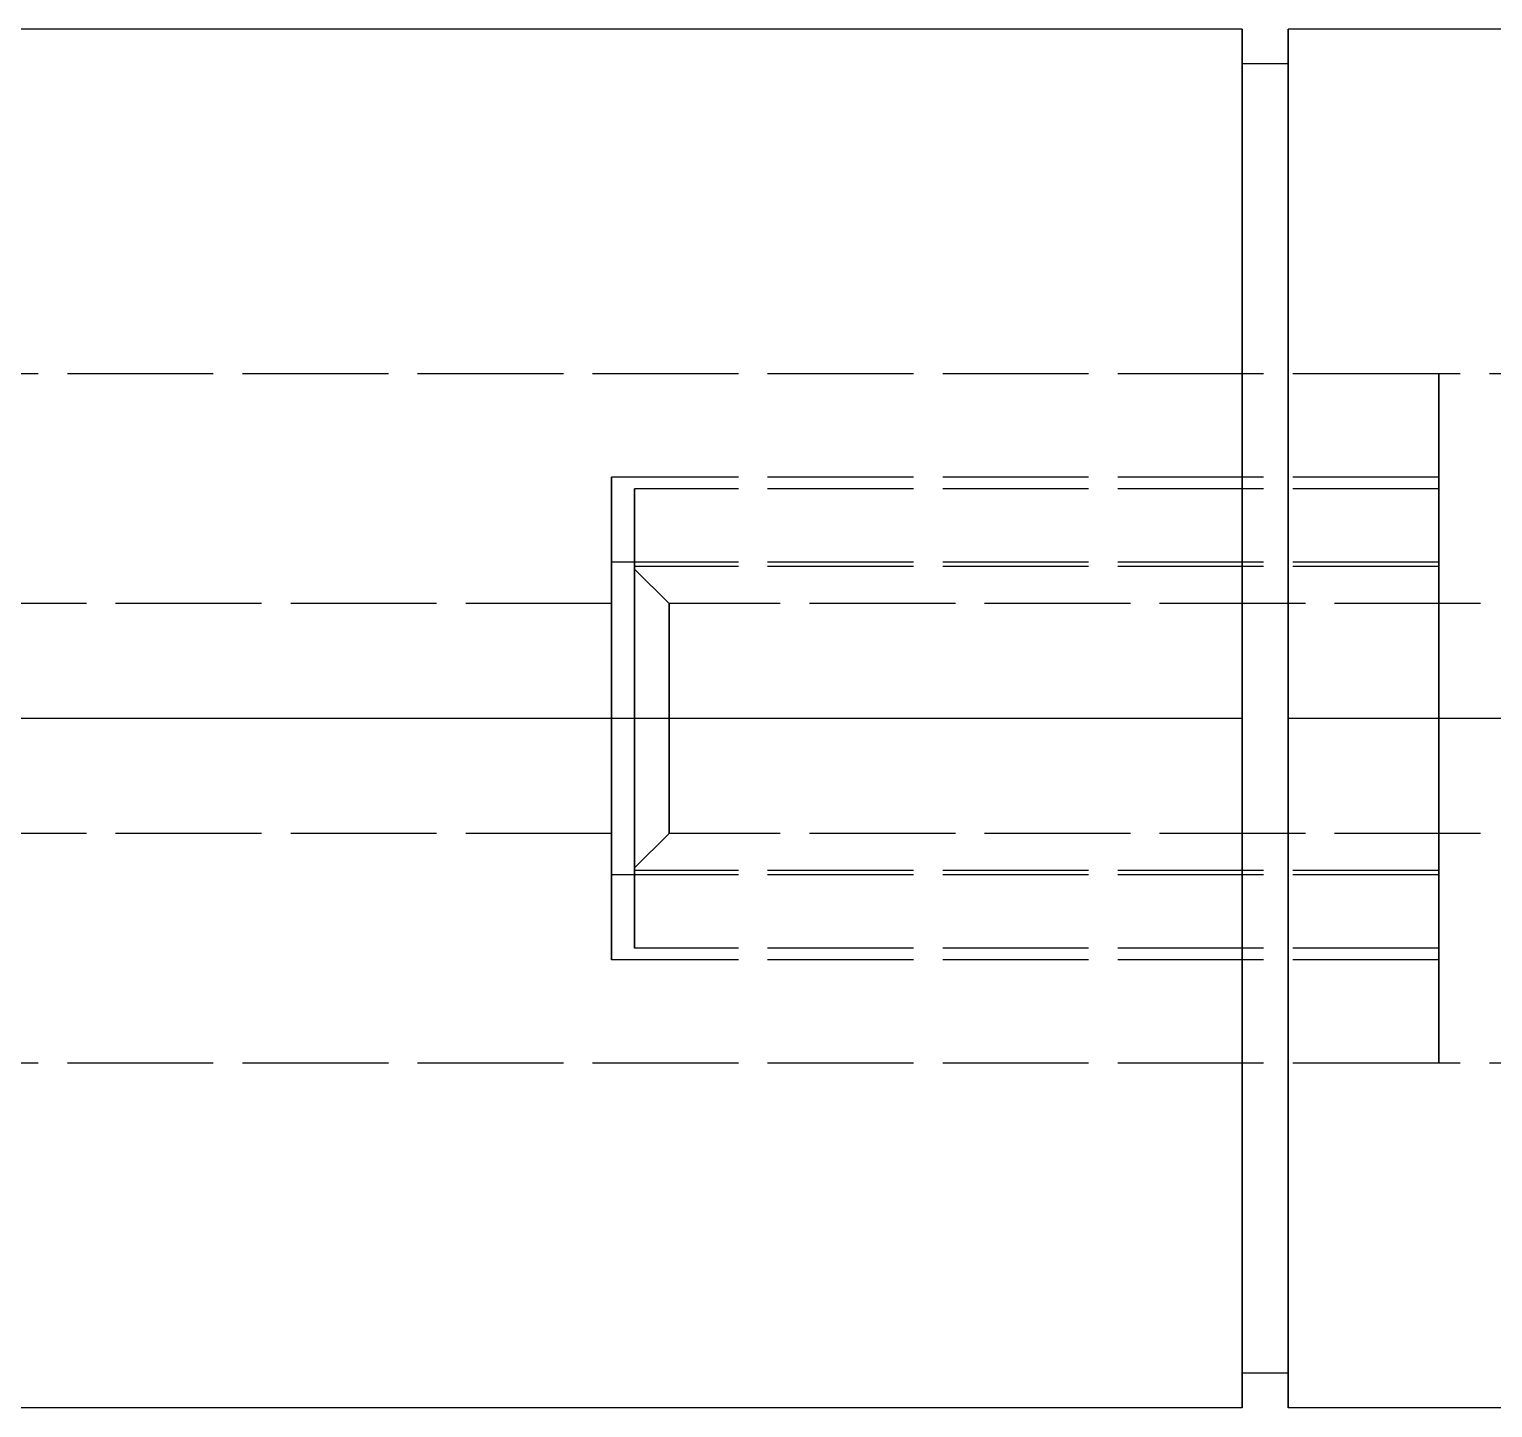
# Model space of a CAD drawing. Header units: millimetres. Extents: x -13 to 161, y -140 to 67.
# Drawn here: x 92.49 to 105.23, y -58.9 to -46.9 of the extents above; entities that cross this region are included whole.
import ezdxf

# ---------------------------------------------------------------- set-up
doc = ezdxf.new("R2010")
doc.units = ezdxf.units.MM
doc.linetypes.add('DASHED', pattern=[1.524, 1.27, -0.254])
doc.layers.add('HIDDEN', color=8, linetype='DASHED')
doc.layers.add('VISIBLE', color=7, linetype='CONTINUOUS')

msp = doc.modelspace()

# ---------------------------------------------------------------- linework, layer by layer
at = {"layer": 'HIDDEN'}
for points in [[(103.05, -46.9), (103.05, -47.09048), (103.05, -47.28095), (103.05, -47.47143), (103.05, -47.6619), (103.05, -47.85238), (103.05, -48.04286), (103.05, -48.23333), (103.05, -48.42381), (103.05, -48.61429), (103.05, -48.80476), (103.05, -48.99524), (103.05, -49.18571), (103.05, -49.37619), (103.05, -49.56667), (103.05, -49.75714), (103.05, -49.94762), (103.05, -50.1381), (103.05, -50.32857), (103.05, -50.51905), (103.05, -50.70952), (103.05, -50.9), (103.05, -51.09048), (103.05, -51.28095), (103.05, -51.47143), (103.05, -51.6619), (103.05, -51.85238), (103.05, -52.04286), (103.05, -52.23333), (103.05, -52.42381), (103.05, -52.61429), (103.05, -52.80476), (103.05, -52.99524), (103.05, -53.18571), (103.05, -53.37619), (103.05, -53.56667), (103.05, -53.75714), (103.05, -53.94762), (103.05, -54.1381), (103.05, -54.32857), (103.05, -54.51905), (103.05, -54.70952), (103.05, -54.9), (103.05, -55.09048), (103.05, -55.28095), (103.05, -55.47143), (103.05, -55.6619), (103.05, -55.85238), (103.05, -56.04286), (103.05, -56.23333), (103.05, -56.42381), (103.05, -56.61429), (103.05, -56.80476), (103.05, -56.99524), (103.05, -57.18571), (103.05, -57.37619), (103.05, -57.56667), (103.05, -57.75714), (103.05, -57.94762), (103.05, -58.1381), (103.05, -58.32857), (103.05, -58.51905), (103.05, -58.70952), (103.05, -58.9)], [(103.45, -46.9), (103.45, -47.09048), (103.45, -47.28095), (103.45, -47.47143), (103.45, -47.6619), (103.45, -47.85238), (103.45, -48.04286), (103.45, -48.23333), (103.45, -48.42381), (103.45, -48.61429), (103.45, -48.80476), (103.45, -48.99524), (103.45, -49.18571), (103.45, -49.37619), (103.45, -49.56667), (103.45, -49.75714), (103.45, -49.94762), (103.45, -50.1381), (103.45, -50.32857), (103.45, -50.51905), (103.45, -50.70952), (103.45, -50.9), (103.45, -51.09048), (103.45, -51.28095), (103.45, -51.47143), (103.45, -51.6619), (103.45, -51.85238), (103.45, -52.04286), (103.45, -52.23333), (103.45, -52.42381), (103.45, -52.61429), (103.45, -52.80476), (103.45, -52.99524), (103.45, -53.18571), (103.45, -53.37619), (103.45, -53.56667), (103.45, -53.75714), (103.45, -53.94762), (103.45, -54.1381), (103.45, -54.32857), (103.45, -54.51905), (103.45, -54.70952), (103.45, -54.9), (103.45, -55.09048), (103.45, -55.28095), (103.45, -55.47143), (103.45, -55.6619), (103.45, -55.85238), (103.45, -56.04286), (103.45, -56.23333), (103.45, -56.42381), (103.45, -56.61429), (103.45, -56.80476), (103.45, -56.99524), (103.45, -57.18571), (103.45, -57.37619), (103.45, -57.56667), (103.45, -57.75714), (103.45, -57.94762), (103.45, -58.1381), (103.45, -58.32857), (103.45, -58.51905), (103.45, -58.70952), (103.45, -58.9)], [(103.05, -52.9), (103.05, -52.80952), (103.05, -52.71905), (103.05, -52.62857), (103.05, -52.5381), (103.05, -52.44762), (103.05, -52.35714), (103.05, -52.26667), (103.05, -52.17619), (103.05, -52.08571), (103.05, -51.99524), (103.05, -51.90476), (103.05, -51.81429), (103.05, -51.72381), (103.05, -51.63333), (103.05, -51.54286), (103.05, -51.45238), (103.05, -51.3619), (103.05, -51.27143), (103.05, -51.18095), (103.05, -51.09048), (103.05, -51), (103.05, -50.90952), (103.05, -50.81905), (103.05, -50.72857), (103.05, -50.6381), (103.05, -50.54762), (103.05, -50.45714), (103.05, -50.36667), (103.05, -50.27619), (103.05, -50.18571), (103.05, -50.09524), (103.05, -50.00476), (103.05, -49.91429), (103.05, -49.82381), (103.05, -49.73333), (103.05, -49.64286), (103.05, -49.55238), (103.05, -49.4619), (103.05, -49.37143), (103.05, -49.28095), (103.05, -49.19048), (103.05, -49.1), (103.05, -49.00952), (103.05, -48.91905), (103.05, -48.82857), (103.05, -48.7381), (103.05, -48.64762), (103.05, -48.55714), (103.05, -48.46667), (103.05, -48.37619), (103.05, -48.28571), (103.05, -48.19524), (103.05, -48.10476), (103.05, -48.01429), (103.05, -47.92381), (103.05, -47.83333), (103.05, -47.74286), (103.05, -47.65238), (103.05, -47.5619), (103.05, -47.47143), (103.05, -47.38095), (103.05, -47.29048), (103.05, -47.2)], [(103.05, -47.2), (103.05, -47.38095), (103.05, -47.5619), (103.05, -47.74286), (103.05, -47.92381), (103.05, -48.10476), (103.05, -48.28571), (103.05, -48.46667), (103.05, -48.64762), (103.05, -48.82857), (103.05, -49.00952), (103.05, -49.19048), (103.05, -49.37143), (103.05, -49.55238), (103.05, -49.73333), (103.05, -49.91429), (103.05, -50.09524), (103.05, -50.27619), (103.05, -50.45714), (103.05, -50.6381), (103.05, -50.81905), (103.05, -51), (103.05, -51.18095), (103.05, -51.3619), (103.05, -51.54286), (103.05, -51.72381), (103.05, -51.90476), (103.05, -52.08571), (103.05, -52.26667), (103.05, -52.44762), (103.05, -52.62857), (103.05, -52.80952), (103.05, -52.99048), (103.05, -53.17143), (103.05, -53.35238), (103.05, -53.53333), (103.05, -53.71429), (103.05, -53.89524), (103.05, -54.07619), (103.05, -54.25714), (103.05, -54.4381), (103.05, -54.61905), (103.05, -54.8), (103.05, -54.98095), (103.05, -55.1619), (103.05, -55.34286), (103.05, -55.52381), (103.05, -55.70476), (103.05, -55.88571), (103.05, -56.06667), (103.05, -56.24762), (103.05, -56.42857), (103.05, -56.60952), (103.05, -56.79048), (103.05, -56.97143), (103.05, -57.15238), (103.05, -57.33333), (103.05, -57.51429), (103.05, -57.69524), (103.05, -57.87619), (103.05, -58.05714), (103.05, -58.2381), (103.05, -58.41905), (103.05, -58.6)], [(103.45, -52.9), (103.45, -52.80952), (103.45, -52.71905), (103.45, -52.62857), (103.45, -52.5381), (103.45, -52.44762), (103.45, -52.35714), (103.45, -52.26667), (103.45, -52.17619), (103.45, -52.08571), (103.45, -51.99524), (103.45, -51.90476), (103.45, -51.81429), (103.45, -51.72381), (103.45, -51.63333), (103.45, -51.54286), (103.45, -51.45238), (103.45, -51.3619), (103.45, -51.27143), (103.45, -51.18095), (103.45, -51.09048), (103.45, -51), (103.45, -50.90952), (103.45, -50.81905), (103.45, -50.72857), (103.45, -50.6381), (103.45, -50.54762), (103.45, -50.45714), (103.45, -50.36667), (103.45, -50.27619), (103.45, -50.18571), (103.45, -50.09524), (103.45, -50.00476), (103.45, -49.91429), (103.45, -49.82381), (103.45, -49.73333), (103.45, -49.64286), (103.45, -49.55238), (103.45, -49.4619), (103.45, -49.37143), (103.45, -49.28095), (103.45, -49.19048), (103.45, -49.1), (103.45, -49.00952), (103.45, -48.91905), (103.45, -48.82857), (103.45, -48.7381), (103.45, -48.64762), (103.45, -48.55714), (103.45, -48.46667), (103.45, -48.37619), (103.45, -48.28571), (103.45, -48.19524), (103.45, -48.10476), (103.45, -48.01429), (103.45, -47.92381), (103.45, -47.83333), (103.45, -47.74286), (103.45, -47.65238), (103.45, -47.5619), (103.45, -47.47143), (103.45, -47.38095), (103.45, -47.29048), (103.45, -47.2)], [(103.45, -47.2), (103.45, -47.38095), (103.45, -47.5619), (103.45, -47.74286), (103.45, -47.92381), (103.45, -48.10476), (103.45, -48.28571), (103.45, -48.46667), (103.45, -48.64762), (103.45, -48.82857), (103.45, -49.00952), (103.45, -49.19048), (103.45, -49.37143), (103.45, -49.55238), (103.45, -49.73333), (103.45, -49.91429), (103.45, -50.09524), (103.45, -50.27619), (103.45, -50.45714), (103.45, -50.6381), (103.45, -50.81905), (103.45, -51), (103.45, -51.18095), (103.45, -51.3619), (103.45, -51.54286), (103.45, -51.72381), (103.45, -51.90476), (103.45, -52.08571), (103.45, -52.26667), (103.45, -52.44762), (103.45, -52.62857), (103.45, -52.80952), (103.45, -52.99048), (103.45, -53.17143), (103.45, -53.35238), (103.45, -53.53333), (103.45, -53.71429), (103.45, -53.89524), (103.45, -54.07619), (103.45, -54.25714), (103.45, -54.4381), (103.45, -54.61905), (103.45, -54.8), (103.45, -54.98095), (103.45, -55.1619), (103.45, -55.34286), (103.45, -55.52381), (103.45, -55.70476), (103.45, -55.88571), (103.45, -56.06667), (103.45, -56.24762), (103.45, -56.42857), (103.45, -56.60952), (103.45, -56.79048), (103.45, -56.97143), (103.45, -57.15238), (103.45, -57.33333), (103.45, -57.51429), (103.45, -57.69524), (103.45, -57.87619), (103.45, -58.05714), (103.45, -58.2381), (103.45, -58.41905), (103.45, -58.6)], [(104.76, -49.9), (86.25, -49.9)], [(104.76, -52.9), (104.76, -52.85238), (104.76, -52.80476), (104.76, -52.75714), (104.76, -52.70952), (104.76, -52.6619), (104.76, -52.61429), (104.76, -52.56667), (104.76, -52.51905), (104.76, -52.47143), (104.76, -52.42381), (104.76, -52.37619), (104.76, -52.32857), (104.76, -52.28095), (104.76, -52.23333), (104.76, -52.18571), (104.76, -52.1381), (104.76, -52.09048), (104.76, -52.04286), (104.76, -51.99524), (104.76, -51.94762), (104.76, -51.9), (104.76, -51.85238), (104.76, -51.80476), (104.76, -51.75714), (104.76, -51.70952), (104.76, -51.6619), (104.76, -51.61429), (104.76, -51.56667), (104.76, -51.51905), (104.76, -51.47143), (104.76, -51.42381), (104.76, -51.37619), (104.76, -51.32857), (104.76, -51.28095), (104.76, -51.23333), (104.76, -51.18571), (104.76, -51.1381), (104.76, -51.09048), (104.76, -51.04286), (104.76, -50.99524), (104.76, -50.94762), (104.76, -50.9), (104.76, -50.85238), (104.76, -50.80476), (104.76, -50.75714), (104.76, -50.70952), (104.76, -50.6619), (104.76, -50.61429), (104.76, -50.56667), (104.76, -50.51905), (104.76, -50.47143), (104.76, -50.42381), (104.76, -50.37619), (104.76, -50.32857), (104.76, -50.28095), (104.76, -50.23333), (104.76, -50.18571), (104.76, -50.1381), (104.76, -50.09048), (104.76, -50.04286), (104.76, -49.99524), (104.76, -49.94762), (104.76, -49.9)], [(104.76, -49.9), (104.76, -49.99524), (104.76, -50.09048), (104.76, -50.18571), (104.76, -50.28095), (104.76, -50.37619), (104.76, -50.47143), (104.76, -50.56667), (104.76, -50.6619), (104.76, -50.75714), (104.76, -50.85238), (104.76, -50.94762), (104.76, -51.04286), (104.76, -51.1381), (104.76, -51.23333), (104.76, -51.32857), (104.76, -51.42381), (104.76, -51.51905), (104.76, -51.61429), (104.76, -51.70952), (104.76, -51.80476), (104.76, -51.9), (104.76, -51.99524), (104.76, -52.09048), (104.76, -52.18571), (104.76, -52.28095), (104.76, -52.37619), (104.76, -52.47143), (104.76, -52.56667), (104.76, -52.6619), (104.76, -52.75714), (104.76, -52.85238), (104.76, -52.94762), (104.76, -53.04286), (104.76, -53.1381), (104.76, -53.23333), (104.76, -53.32857), (104.76, -53.42381), (104.76, -53.51905), (104.76, -53.61429), (104.76, -53.70952), (104.76, -53.80476), (104.76, -53.9), (104.76, -53.99524), (104.76, -54.09048), (104.76, -54.18571), (104.76, -54.28095), (104.76, -54.37619), (104.76, -54.47143), (104.76, -54.56667), (104.76, -54.6619), (104.76, -54.75714), (104.76, -54.85238), (104.76, -54.94762), (104.76, -55.04286), (104.76, -55.1381), (104.76, -55.23333), (104.76, -55.32857), (104.76, -55.42381), (104.76, -55.51905), (104.76, -55.61429), (104.76, -55.70952), (104.76, -55.80476), (104.76, -55.9)], [(104.76, -52.9), (104.76, -52.85238), (104.76, -52.80476), (104.76, -52.75714), (104.76, -52.70952), (104.76, -52.6619), (104.76, -52.61429), (104.76, -52.56667), (104.76, -52.51905), (104.76, -52.47143), (104.76, -52.42381), (104.76, -52.37619), (104.76, -52.32857), (104.76, -52.28095), (104.76, -52.23333), (104.76, -52.18571), (104.76, -52.1381), (104.76, -52.09048), (104.76, -52.04286), (104.76, -51.99524), (104.76, -51.94762), (104.76, -51.9), (104.76, -51.85238), (104.76, -51.80476), (104.76, -51.75714), (104.76, -51.70952), (104.76, -51.6619), (104.76, -51.61429), (104.76, -51.56667), (104.76, -51.51905), (104.76, -51.47143), (104.76, -51.42381), (104.76, -51.37619), (104.76, -51.32857), (104.76, -51.28095), (104.76, -51.23333), (104.76, -51.18571), (104.76, -51.1381), (104.76, -51.09048), (104.76, -51.04286), (104.76, -50.99524), (104.76, -50.94762), (104.76, -50.9), (104.76, -50.85238), (104.76, -50.80476), (104.76, -50.75714), (104.76, -50.70952), (104.76, -50.6619), (104.76, -50.61429), (104.76, -50.56667), (104.76, -50.51905), (104.76, -50.47143), (104.76, -50.42381), (104.76, -50.37619), (104.76, -50.32857), (104.76, -50.28095), (104.76, -50.23333), (104.76, -50.18571), (104.76, -50.1381), (104.76, -50.09048), (104.76, -50.04286), (104.76, -49.99524), (104.76, -49.94762), (104.76, -49.9)], [(104.76, -49.9), (104.76, -49.99524), (104.76, -50.09048), (104.76, -50.18571), (104.76, -50.28095), (104.76, -50.37619), (104.76, -50.47143), (104.76, -50.56667), (104.76, -50.6619), (104.76, -50.75714), (104.76, -50.85238), (104.76, -50.94762), (104.76, -51.04286), (104.76, -51.1381), (104.76, -51.23333), (104.76, -51.32857), (104.76, -51.42381), (104.76, -51.51905), (104.76, -51.61429), (104.76, -51.70952), (104.76, -51.80476), (104.76, -51.9), (104.76, -51.99524), (104.76, -52.09048), (104.76, -52.18571), (104.76, -52.28095), (104.76, -52.37619), (104.76, -52.47143), (104.76, -52.56667), (104.76, -52.6619), (104.76, -52.75714), (104.76, -52.85238), (104.76, -52.94762), (104.76, -53.04286), (104.76, -53.1381), (104.76, -53.23333), (104.76, -53.32857), (104.76, -53.42381), (104.76, -53.51905), (104.76, -53.61429), (104.76, -53.70952), (104.76, -53.80476), (104.76, -53.9), (104.76, -53.99524), (104.76, -54.09048), (104.76, -54.18571), (104.76, -54.28095), (104.76, -54.37619), (104.76, -54.47143), (104.76, -54.56667), (104.76, -54.6619), (104.76, -54.75714), (104.76, -54.85238), (104.76, -54.94762), (104.76, -55.04286), (104.76, -55.1381), (104.76, -55.23333), (104.76, -55.32857), (104.76, -55.42381), (104.76, -55.51905), (104.76, -55.61429), (104.76, -55.70952), (104.76, -55.80476), (104.76, -55.9)], [(124.76, -49.9), (104.76, -49.9)], [(97.56, -51.53985), (97.56, -51.52811), (97.56, -51.51637), (97.56, -51.50462), (97.56, -51.49288), (97.56, -51.48113), (97.56, -51.46939), (97.56, -51.45765), (97.56, -51.4459), (97.56, -51.43416), (97.56, -51.42242), (97.56, -51.41067), (97.56, -51.39893), (97.56, -51.38718), (97.56, -51.37544), (97.56, -51.3637), (97.56, -51.35195), (97.56, -51.34021), (97.56, -51.32847), (97.56, -51.31672), (97.56, -51.30498), (97.56, -51.29324), (97.56, -51.28149), (97.56, -51.26975), (97.56, -51.258), (97.56, -51.24626), (97.56, -51.23452), (97.56, -51.22277), (97.56, -51.21103), (97.56, -51.19929), (97.56, -51.18754), (97.56, -51.1758), (97.56, -51.16405), (97.56, -51.15231), (97.56, -51.14057), (97.56, -51.12882), (97.56, -51.11708), (97.56, -51.10534), (97.56, -51.09359), (97.56, -51.08185), (97.56, -51.07011), (97.56, -51.05836), (97.56, -51.04662), (97.56, -51.03487), (97.56, -51.02313), (97.56, -51.01139), (97.56, -50.99964), (97.56, -50.9879), (97.56, -50.97616), (97.56, -50.96441), (97.56, -50.95267), (97.56, -50.94092), (97.56, -50.92918), (97.56, -50.91744), (97.56, -50.90569), (97.56, -50.89395), (97.56, -50.88221), (97.56, -50.87046), (97.56, -50.85872), (97.56, -50.84697), (97.56, -50.83523), (97.56, -50.82349), (97.56, -50.81174), (97.56, -50.8)], [(97.56, -50.8), (97.56, -50.86667), (97.56, -50.93333), (97.56, -51), (97.56, -51.06667), (97.56, -51.13333), (97.56, -51.2), (97.56, -51.26667), (97.56, -51.33333), (97.56, -51.4), (97.56, -51.46667), (97.56, -51.53333), (97.56, -51.6), (97.56, -51.66667), (97.56, -51.73333), (97.56, -51.8), (97.56, -51.86667), (97.56, -51.93333), (97.56, -52), (97.56, -52.06667), (97.56, -52.13333), (97.56, -52.2), (97.56, -52.26667), (97.56, -52.33333), (97.56, -52.4), (97.56, -52.46667), (97.56, -52.53333), (97.56, -52.6), (97.56, -52.66667), (97.56, -52.73333), (97.56, -52.8), (97.56, -52.86667), (97.56, -52.93333), (97.56, -53), (97.56, -53.06667), (97.56, -53.13333), (97.56, -53.2), (97.56, -53.26667), (97.56, -53.33333), (97.56, -53.4), (97.56, -53.46667), (97.56, -53.53333), (97.56, -53.6), (97.56, -53.66667), (97.56, -53.73333), (97.56, -53.8), (97.56, -53.86667), (97.56, -53.93333), (97.56, -54), (97.56, -54.06667), (97.56, -54.13333), (97.56, -54.2), (97.56, -54.26667), (97.56, -54.33333), (97.56, -54.4), (97.56, -54.46667), (97.56, -54.53333), (97.56, -54.6), (97.56, -54.66667), (97.56, -54.73333), (97.56, -54.8), (97.56, -54.86667), (97.56, -54.93333), (97.56, -55)], [(104.76, -50.8), (97.56, -50.8)], [(104.76, -51.53985), (104.76, -51.52811), (104.76, -51.51637), (104.76, -51.50462), (104.76, -51.49288), (104.76, -51.48113), (104.76, -51.46939), (104.76, -51.45765), (104.76, -51.4459), (104.76, -51.43416), (104.76, -51.42242), (104.76, -51.41067), (104.76, -51.39893), (104.76, -51.38718), (104.76, -51.37544), (104.76, -51.3637), (104.76, -51.35195), (104.76, -51.34021), (104.76, -51.32847), (104.76, -51.31672), (104.76, -51.30498), (104.76, -51.29324), (104.76, -51.28149), (104.76, -51.26975), (104.76, -51.258), (104.76, -51.24626), (104.76, -51.23452), (104.76, -51.22277), (104.76, -51.21103), (104.76, -51.19929), (104.76, -51.18754), (104.76, -51.1758), (104.76, -51.16405), (104.76, -51.15231), (104.76, -51.14057), (104.76, -51.12882), (104.76, -51.11708), (104.76, -51.10534), (104.76, -51.09359), (104.76, -51.08185), (104.76, -51.07011), (104.76, -51.05836), (104.76, -51.04662), (104.76, -51.03487), (104.76, -51.02313), (104.76, -51.01139), (104.76, -50.99964), (104.76, -50.9879), (104.76, -50.97616), (104.76, -50.96441), (104.76, -50.95267), (104.76, -50.94092), (104.76, -50.92918), (104.76, -50.91744), (104.76, -50.90569), (104.76, -50.89395), (104.76, -50.88221), (104.76, -50.87046), (104.76, -50.85872), (104.76, -50.84697), (104.76, -50.83523), (104.76, -50.82349), (104.76, -50.81174), (104.76, -50.8)], [(104.76, -50.8), (104.76, -50.86667), (104.76, -50.93333), (104.76, -51), (104.76, -51.06667), (104.76, -51.13333), (104.76, -51.2), (104.76, -51.26667), (104.76, -51.33333), (104.76, -51.4), (104.76, -51.46667), (104.76, -51.53333), (104.76, -51.6), (104.76, -51.66667), (104.76, -51.73333), (104.76, -51.8), (104.76, -51.86667), (104.76, -51.93333), (104.76, -52), (104.76, -52.06667), (104.76, -52.13333), (104.76, -52.2), (104.76, -52.26667), (104.76, -52.33333), (104.76, -52.4), (104.76, -52.46667), (104.76, -52.53333), (104.76, -52.6), (104.76, -52.66667), (104.76, -52.73333), (104.76, -52.8), (104.76, -52.86667), (104.76, -52.93333), (104.76, -53), (104.76, -53.06667), (104.76, -53.13333), (104.76, -53.2), (104.76, -53.26667), (104.76, -53.33333), (104.76, -53.4), (104.76, -53.46667), (104.76, -53.53333), (104.76, -53.6), (104.76, -53.66667), (104.76, -53.73333), (104.76, -53.8), (104.76, -53.86667), (104.76, -53.93333), (104.76, -54), (104.76, -54.06667), (104.76, -54.13333), (104.76, -54.2), (104.76, -54.26667), (104.76, -54.33333), (104.76, -54.4), (104.76, -54.46667), (104.76, -54.53333), (104.76, -54.6), (104.76, -54.66667), (104.76, -54.73333), (104.76, -54.8), (104.76, -54.86667), (104.76, -54.93333), (104.76, -55)], [(97.76, -51.57712), (97.76, -51.56638), (97.76, -51.55563), (97.76, -51.54488), (97.76, -51.53413), (97.76, -51.52338), (97.76, -51.51264), (97.76, -51.50189), (97.76, -51.49114), (97.76, -51.48039), (97.76, -51.46964), (97.76, -51.4589), (97.76, -51.44815), (97.76, -51.4374), (97.76, -51.42665), (97.76, -51.4159), (97.76, -51.40516), (97.76, -51.39441), (97.76, -51.38366), (97.76, -51.37291), (97.76, -51.36216), (97.76, -51.35142), (97.76, -51.34067), (97.76, -51.32992), (97.76, -51.31917), (97.76, -51.30842), (97.76, -51.29768), (97.76, -51.28693), (97.76, -51.27618), (97.76, -51.26543), (97.76, -51.25468), (97.76, -51.24394), (97.76, -51.23319), (97.76, -51.22244), (97.76, -51.21169), (97.76, -51.20094), (97.76, -51.1902), (97.76, -51.17945), (97.76, -51.1687), (97.76, -51.15795), (97.76, -51.1472), (97.76, -51.13646), (97.76, -51.12571), (97.76, -51.11496), (97.76, -51.10421), (97.76, -51.09346), (97.76, -51.08272), (97.76, -51.07197), (97.76, -51.06122), (97.76, -51.05047), (97.76, -51.03972), (97.76, -51.02898), (97.76, -51.01823), (97.76, -51.00748), (97.76, -50.99673), (97.76, -50.98598), (97.76, -50.97524), (97.76, -50.96449), (97.76, -50.95374), (97.76, -50.94299), (97.76, -50.93224), (97.76, -50.9215), (97.76, -50.91075), (97.76, -50.9)], [(97.76, -50.9), (97.76, -50.96349), (97.76, -51.02698), (97.76, -51.09048), (97.76, -51.15397), (97.76, -51.21746), (97.76, -51.28095), (97.76, -51.34444), (97.76, -51.40794), (97.76, -51.47143), (97.76, -51.53492), (97.76, -51.59841), (97.76, -51.6619), (97.76, -51.7254), (97.76, -51.78889), (97.76, -51.85238), (97.76, -51.91587), (97.76, -51.97937), (97.76, -52.04286), (97.76, -52.10635), (97.76, -52.16984), (97.76, -52.23333), (97.76, -52.29683), (97.76, -52.36032), (97.76, -52.42381), (97.76, -52.4873), (97.76, -52.55079), (97.76, -52.61429), (97.76, -52.67778), (97.76, -52.74127), (97.76, -52.80476), (97.76, -52.86825), (97.76, -52.93175), (97.76, -52.99524), (97.76, -53.05873), (97.76, -53.12222), (97.76, -53.18571), (97.76, -53.24921), (97.76, -53.3127), (97.76, -53.37619), (97.76, -53.43968), (97.76, -53.50317), (97.76, -53.56667), (97.76, -53.63016), (97.76, -53.69365), (97.76, -53.75714), (97.76, -53.82063), (97.76, -53.88413), (97.76, -53.94762), (97.76, -54.01111), (97.76, -54.0746), (97.76, -54.1381), (97.76, -54.20159), (97.76, -54.26508), (97.76, -54.32857), (97.76, -54.39206), (97.76, -54.45556), (97.76, -54.51905), (97.76, -54.58254), (97.76, -54.64603), (97.76, -54.70952), (97.76, -54.77302), (97.76, -54.83651), (97.76, -54.9)], [(104.76, -50.9), (97.76, -50.9)], [(104.76, -51.57712), (104.76, -51.56638), (104.76, -51.55563), (104.76, -51.54488), (104.76, -51.53413), (104.76, -51.52338), (104.76, -51.51264), (104.76, -51.50189), (104.76, -51.49114), (104.76, -51.48039), (104.76, -51.46964), (104.76, -51.4589), (104.76, -51.44815), (104.76, -51.4374), (104.76, -51.42665), (104.76, -51.4159), (104.76, -51.40516), (104.76, -51.39441), (104.76, -51.38366), (104.76, -51.37291), (104.76, -51.36216), (104.76, -51.35142), (104.76, -51.34067), (104.76, -51.32992), (104.76, -51.31917), (104.76, -51.30842), (104.76, -51.29768), (104.76, -51.28693), (104.76, -51.27618), (104.76, -51.26543), (104.76, -51.25468), (104.76, -51.24394), (104.76, -51.23319), (104.76, -51.22244), (104.76, -51.21169), (104.76, -51.20094), (104.76, -51.1902), (104.76, -51.17945), (104.76, -51.1687), (104.76, -51.15795), (104.76, -51.1472), (104.76, -51.13646), (104.76, -51.12571), (104.76, -51.11496), (104.76, -51.10421), (104.76, -51.09346), (104.76, -51.08272), (104.76, -51.07197), (104.76, -51.06122), (104.76, -51.05047), (104.76, -51.03972), (104.76, -51.02898), (104.76, -51.01823), (104.76, -51.00748), (104.76, -50.99673), (104.76, -50.98598), (104.76, -50.97524), (104.76, -50.96449), (104.76, -50.95374), (104.76, -50.94299), (104.76, -50.93224), (104.76, -50.9215), (104.76, -50.91075), (104.76, -50.9)], [(104.76, -50.9), (104.76, -50.96349), (104.76, -51.02698), (104.76, -51.09048), (104.76, -51.15397), (104.76, -51.21746), (104.76, -51.28095), (104.76, -51.34444), (104.76, -51.40794), (104.76, -51.47143), (104.76, -51.53492), (104.76, -51.59841), (104.76, -51.6619), (104.76, -51.7254), (104.76, -51.78889), (104.76, -51.85238), (104.76, -51.91587), (104.76, -51.97937), (104.76, -52.04286), (104.76, -52.10635), (104.76, -52.16984), (104.76, -52.23333), (104.76, -52.29683), (104.76, -52.36032), (104.76, -52.42381), (104.76, -52.4873), (104.76, -52.55079), (104.76, -52.61429), (104.76, -52.67778), (104.76, -52.74127), (104.76, -52.80476), (104.76, -52.86825), (104.76, -52.93175), (104.76, -52.99524), (104.76, -53.05873), (104.76, -53.12222), (104.76, -53.18571), (104.76, -53.24921), (104.76, -53.3127), (104.76, -53.37619), (104.76, -53.43968), (104.76, -53.50317), (104.76, -53.56667), (104.76, -53.63016), (104.76, -53.69365), (104.76, -53.75714), (104.76, -53.82063), (104.76, -53.88413), (104.76, -53.94762), (104.76, -54.01111), (104.76, -54.0746), (104.76, -54.1381), (104.76, -54.20159), (104.76, -54.26508), (104.76, -54.32857), (104.76, -54.39206), (104.76, -54.45556), (104.76, -54.51905), (104.76, -54.58254), (104.76, -54.64603), (104.76, -54.70952), (104.76, -54.77302), (104.76, -54.83651), (104.76, -54.9)], [(97.56, -54.26015), (97.56, -51.53985)], [(104.76, -51.53985), (97.56, -51.53985)], [(97.76, -54.22288), (97.76, -51.57712)], [(104.76, -51.57712), (97.76, -51.57712)], [(104.76, -54.26015), (104.76, -51.53985)], [(104.76, -54.22288), (104.76, -51.57712)], [(97.76, -52.9), (97.76, -52.87937), (97.76, -52.85873), (97.76, -52.8381), (97.76, -52.81746), (97.76, -52.79683), (97.76, -52.77619), (97.76, -52.75556), (97.76, -52.73492), (97.76, -52.71429), (97.76, -52.69365), (97.76, -52.67302), (97.76, -52.65238), (97.76, -52.63175), (97.76, -52.61111), (97.76, -52.59048), (97.76, -52.56984), (97.76, -52.54921), (97.76, -52.52857), (97.76, -52.50794), (97.76, -52.4873), (97.76, -52.46667), (97.76, -52.44603), (97.76, -52.4254), (97.76, -52.40476), (97.76, -52.38413), (97.76, -52.36349), (97.76, -52.34286), (97.76, -52.32222), (97.76, -52.30159), (97.76, -52.28095), (97.76, -52.26032), (97.76, -52.23968), (97.76, -52.21905), (97.76, -52.19841), (97.76, -52.17778), (97.76, -52.15714), (97.76, -52.13651), (97.76, -52.11587), (97.76, -52.09524), (97.76, -52.0746), (97.76, -52.05397), (97.76, -52.03333), (97.76, -52.0127), (97.76, -51.99206), (97.76, -51.97143), (97.76, -51.95079), (97.76, -51.93016), (97.76, -51.90952), (97.76, -51.88889), (97.76, -51.86825), (97.76, -51.84762), (97.76, -51.82698), (97.76, -51.80635), (97.76, -51.78571), (97.76, -51.76508), (97.76, -51.74444), (97.76, -51.72381), (97.76, -51.70317), (97.76, -51.68254), (97.76, -51.6619), (97.76, -51.64127), (97.76, -51.62063), (97.76, -51.6)], [(97.76, -51.6), (97.76, -51.64127), (97.76, -51.68254), (97.76, -51.72381), (97.76, -51.76508), (97.76, -51.80635), (97.76, -51.84762), (97.76, -51.88889), (97.76, -51.93016), (97.76, -51.97143), (97.76, -52.0127), (97.76, -52.05397), (97.76, -52.09524), (97.76, -52.13651), (97.76, -52.17778), (97.76, -52.21905), (97.76, -52.26032), (97.76, -52.30159), (97.76, -52.34286), (97.76, -52.38413), (97.76, -52.4254), (97.76, -52.46667), (97.76, -52.50794), (97.76, -52.54921), (97.76, -52.59048), (97.76, -52.63175), (97.76, -52.67302), (97.76, -52.71429), (97.76, -52.75556), (97.76, -52.79683), (97.76, -52.8381), (97.76, -52.87937), (97.76, -52.92063), (97.76, -52.9619), (97.76, -53.00317), (97.76, -53.04444), (97.76, -53.08571), (97.76, -53.12698), (97.76, -53.16825), (97.76, -53.20952), (97.76, -53.25079), (97.76, -53.29206), (97.76, -53.33333), (97.76, -53.3746), (97.76, -53.41587), (97.76, -53.45714), (97.76, -53.49841), (97.76, -53.53968), (97.76, -53.58095), (97.76, -53.62222), (97.76, -53.66349), (97.76, -53.70476), (97.76, -53.74603), (97.76, -53.7873), (97.76, -53.82857), (97.76, -53.86984), (97.76, -53.91111), (97.76, -53.95238), (97.76, -53.99365), (97.76, -54.03492), (97.76, -54.07619), (97.76, -54.11746), (97.76, -54.15873), (97.76, -54.2)], [(98.06, -51.9), (97.76, -51.6)], [(97.56, -51.9), (80.06, -51.9)], [(97.56, -52.9), (97.56, -52.88413), (97.56, -52.86825), (97.56, -52.85238), (97.56, -52.83651), (97.56, -52.82063), (97.56, -52.80476), (97.56, -52.78889), (97.56, -52.77302), (97.56, -52.75714), (97.56, -52.74127), (97.56, -52.7254), (97.56, -52.70952), (97.56, -52.69365), (97.56, -52.67778), (97.56, -52.6619), (97.56, -52.64603), (97.56, -52.63016), (97.56, -52.61429), (97.56, -52.59841), (97.56, -52.58254), (97.56, -52.56667), (97.56, -52.55079), (97.56, -52.53492), (97.56, -52.51905), (97.56, -52.50317), (97.56, -52.4873), (97.56, -52.47143), (97.56, -52.45556), (97.56, -52.43968), (97.56, -52.42381), (97.56, -52.40794), (97.56, -52.39206), (97.56, -52.37619), (97.56, -52.36032), (97.56, -52.34444), (97.56, -52.32857), (97.56, -52.3127), (97.56, -52.29683), (97.56, -52.28095), (97.56, -52.26508), (97.56, -52.24921), (97.56, -52.23333), (97.56, -52.21746), (97.56, -52.20159), (97.56, -52.18571), (97.56, -52.16984), (97.56, -52.15397), (97.56, -52.1381), (97.56, -52.12222), (97.56, -52.10635), (97.56, -52.09048), (97.56, -52.0746), (97.56, -52.05873), (97.56, -52.04286), (97.56, -52.02698), (97.56, -52.01111), (97.56, -51.99524), (97.56, -51.97937), (97.56, -51.96349), (97.56, -51.94762), (97.56, -51.93175), (97.56, -51.91587), (97.56, -51.9)], [(97.56, -51.9), (97.56, -51.93175), (97.56, -51.96349), (97.56, -51.99524), (97.56, -52.02698), (97.56, -52.05873), (97.56, -52.09048), (97.56, -52.12222), (97.56, -52.15397), (97.56, -52.18571), (97.56, -52.21746), (97.56, -52.24921), (97.56, -52.28095), (97.56, -52.3127), (97.56, -52.34444), (97.56, -52.37619), (97.56, -52.40794), (97.56, -52.43968), (97.56, -52.47143), (97.56, -52.50317), (97.56, -52.53492), (97.56, -52.56667), (97.56, -52.59841), (97.56, -52.63016), (97.56, -52.6619), (97.56, -52.69365), (97.56, -52.7254), (97.56, -52.75714), (97.56, -52.78889), (97.56, -52.82063), (97.56, -52.85238), (97.56, -52.88413), (97.56, -52.91587), (97.56, -52.94762), (97.56, -52.97937), (97.56, -53.01111), (97.56, -53.04286), (97.56, -53.0746), (97.56, -53.10635), (97.56, -53.1381), (97.56, -53.16984), (97.56, -53.20159), (97.56, -53.23333), (97.56, -53.26508), (97.56, -53.29683), (97.56, -53.32857), (97.56, -53.36032), (97.56, -53.39206), (97.56, -53.42381), (97.56, -53.45556), (97.56, -53.4873), (97.56, -53.51905), (97.56, -53.55079), (97.56, -53.58254), (97.56, -53.61429), (97.56, -53.64603), (97.56, -53.67778), (97.56, -53.70952), (97.56, -53.74127), (97.56, -53.77302), (97.56, -53.80476), (97.56, -53.83651), (97.56, -53.86825), (97.56, -53.9)], [(98.06, -52.9), (98.06, -52.88413), (98.06, -52.86825), (98.06, -52.85238), (98.06, -52.83651), (98.06, -52.82063), (98.06, -52.80476), (98.06, -52.78889), (98.06, -52.77302), (98.06, -52.75714), (98.06, -52.74127), (98.06, -52.7254), (98.06, -52.70952), (98.06, -52.69365), (98.06, -52.67778), (98.06, -52.6619), (98.06, -52.64603), (98.06, -52.63016), (98.06, -52.61429), (98.06, -52.59841), (98.06, -52.58254), (98.06, -52.56667), (98.06, -52.55079), (98.06, -52.53492), (98.06, -52.51905), (98.06, -52.50317), (98.06, -52.4873), (98.06, -52.47143), (98.06, -52.45556), (98.06, -52.43968), (98.06, -52.42381), (98.06, -52.40794), (98.06, -52.39206), (98.06, -52.37619), (98.06, -52.36032), (98.06, -52.34444), (98.06, -52.32857), (98.06, -52.3127), (98.06, -52.29683), (98.06, -52.28095), (98.06, -52.26508), (98.06, -52.24921), (98.06, -52.23333), (98.06, -52.21746), (98.06, -52.20159), (98.06, -52.18571), (98.06, -52.16984), (98.06, -52.15397), (98.06, -52.1381), (98.06, -52.12222), (98.06, -52.10635), (98.06, -52.09048), (98.06, -52.0746), (98.06, -52.05873), (98.06, -52.04286), (98.06, -52.02698), (98.06, -52.01111), (98.06, -51.99524), (98.06, -51.97937), (98.06, -51.96349), (98.06, -51.94762), (98.06, -51.93175), (98.06, -51.91587), (98.06, -51.9)], [(98.06, -51.9), (98.06, -51.93175), (98.06, -51.96349), (98.06, -51.99524), (98.06, -52.02698), (98.06, -52.05873), (98.06, -52.09048), (98.06, -52.12222), (98.06, -52.15397), (98.06, -52.18571), (98.06, -52.21746), (98.06, -52.24921), (98.06, -52.28095), (98.06, -52.3127), (98.06, -52.34444), (98.06, -52.37619), (98.06, -52.40794), (98.06, -52.43968), (98.06, -52.47143), (98.06, -52.50317), (98.06, -52.53492), (98.06, -52.56667), (98.06, -52.59841), (98.06, -52.63016), (98.06, -52.6619), (98.06, -52.69365), (98.06, -52.7254), (98.06, -52.75714), (98.06, -52.78889), (98.06, -52.82063), (98.06, -52.85238), (98.06, -52.88413), (98.06, -52.91587), (98.06, -52.94762), (98.06, -52.97937), (98.06, -53.01111), (98.06, -53.04286), (98.06, -53.0746), (98.06, -53.10635), (98.06, -53.1381), (98.06, -53.16984), (98.06, -53.20159), (98.06, -53.23333), (98.06, -53.26508), (98.06, -53.29683), (98.06, -53.32857), (98.06, -53.36032), (98.06, -53.39206), (98.06, -53.42381), (98.06, -53.45556), (98.06, -53.4873), (98.06, -53.51905), (98.06, -53.55079), (98.06, -53.58254), (98.06, -53.61429), (98.06, -53.64603), (98.06, -53.67778), (98.06, -53.70952), (98.06, -53.74127), (98.06, -53.77302), (98.06, -53.80476), (98.06, -53.83651), (98.06, -53.86825), (98.06, -53.9)], [(126.46, -51.9), (98.06, -51.9)], [(97.56, -53.9), (97.56, -53.88413), (97.56, -53.86825), (97.56, -53.85238), (97.56, -53.83651), (97.56, -53.82063), (97.56, -53.80476), (97.56, -53.78889), (97.56, -53.77302), (97.56, -53.75714), (97.56, -53.74127), (97.56, -53.7254), (97.56, -53.70952), (97.56, -53.69365), (97.56, -53.67778), (97.56, -53.6619), (97.56, -53.64603), (97.56, -53.63016), (97.56, -53.61429), (97.56, -53.59841), (97.56, -53.58254), (97.56, -53.56667), (97.56, -53.55079), (97.56, -53.53492), (97.56, -53.51905), (97.56, -53.50317), (97.56, -53.4873), (97.56, -53.47143), (97.56, -53.45556), (97.56, -53.43968), (97.56, -53.42381), (97.56, -53.40794), (97.56, -53.39206), (97.56, -53.37619), (97.56, -53.36032), (97.56, -53.34444), (97.56, -53.32857), (97.56, -53.3127), (97.56, -53.29683), (97.56, -53.28095), (97.56, -53.26508), (97.56, -53.24921), (97.56, -53.23333), (97.56, -53.21746), (97.56, -53.20159), (97.56, -53.18571), (97.56, -53.16984), (97.56, -53.15397), (97.56, -53.1381), (97.56, -53.12222), (97.56, -53.10635), (97.56, -53.09048), (97.56, -53.0746), (97.56, -53.05873), (97.56, -53.04286), (97.56, -53.02698), (97.56, -53.01111), (97.56, -52.99524), (97.56, -52.97937), (97.56, -52.96349), (97.56, -52.94762), (97.56, -52.93175), (97.56, -52.91587), (97.56, -52.9)], [(97.76, -54.2), (97.76, -54.17937), (97.76, -54.15873), (97.76, -54.1381), (97.76, -54.11746), (97.76, -54.09683), (97.76, -54.07619), (97.76, -54.05556), (97.76, -54.03492), (97.76, -54.01429), (97.76, -53.99365), (97.76, -53.97302), (97.76, -53.95238), (97.76, -53.93175), (97.76, -53.91111), (97.76, -53.89048), (97.76, -53.86984), (97.76, -53.84921), (97.76, -53.82857), (97.76, -53.80794), (97.76, -53.7873), (97.76, -53.76667), (97.76, -53.74603), (97.76, -53.7254), (97.76, -53.70476), (97.76, -53.68413), (97.76, -53.66349), (97.76, -53.64286), (97.76, -53.62222), (97.76, -53.60159), (97.76, -53.58095), (97.76, -53.56032), (97.76, -53.53968), (97.76, -53.51905), (97.76, -53.49841), (97.76, -53.47778), (97.76, -53.45714), (97.76, -53.43651), (97.76, -53.41587), (97.76, -53.39524), (97.76, -53.3746), (97.76, -53.35397), (97.76, -53.33333), (97.76, -53.3127), (97.76, -53.29206), (97.76, -53.27143), (97.76, -53.25079), (97.76, -53.23016), (97.76, -53.20952), (97.76, -53.18889), (97.76, -53.16825), (97.76, -53.14762), (97.76, -53.12698), (97.76, -53.10635), (97.76, -53.08571), (97.76, -53.06508), (97.76, -53.04444), (97.76, -53.02381), (97.76, -53.00317), (97.76, -52.98254), (97.76, -52.9619), (97.76, -52.94127), (97.76, -52.92063), (97.76, -52.9)], [(98.06, -53.9), (98.06, -53.88413), (98.06, -53.86825), (98.06, -53.85238), (98.06, -53.83651), (98.06, -53.82063), (98.06, -53.80476), (98.06, -53.78889), (98.06, -53.77302), (98.06, -53.75714), (98.06, -53.74127), (98.06, -53.7254), (98.06, -53.70952), (98.06, -53.69365), (98.06, -53.67778), (98.06, -53.6619), (98.06, -53.64603), (98.06, -53.63016), (98.06, -53.61429), (98.06, -53.59841), (98.06, -53.58254), (98.06, -53.56667), (98.06, -53.55079), (98.06, -53.53492), (98.06, -53.51905), (98.06, -53.50317), (98.06, -53.4873), (98.06, -53.47143), (98.06, -53.45556), (98.06, -53.43968), (98.06, -53.42381), (98.06, -53.40794), (98.06, -53.39206), (98.06, -53.37619), (98.06, -53.36032), (98.06, -53.34444), (98.06, -53.32857), (98.06, -53.3127), (98.06, -53.29683), (98.06, -53.28095), (98.06, -53.26508), (98.06, -53.24921), (98.06, -53.23333), (98.06, -53.21746), (98.06, -53.20159), (98.06, -53.18571), (98.06, -53.16984), (98.06, -53.15397), (98.06, -53.1381), (98.06, -53.12222), (98.06, -53.10635), (98.06, -53.09048), (98.06, -53.0746), (98.06, -53.05873), (98.06, -53.04286), (98.06, -53.02698), (98.06, -53.01111), (98.06, -52.99524), (98.06, -52.97937), (98.06, -52.96349), (98.06, -52.94762), (98.06, -52.93175), (98.06, -52.91587), (98.06, -52.9)], [(103.05, -58.6), (103.05, -58.50952), (103.05, -58.41905), (103.05, -58.32857), (103.05, -58.2381), (103.05, -58.14762), (103.05, -58.05714), (103.05, -57.96667), (103.05, -57.87619), (103.05, -57.78571), (103.05, -57.69524), (103.05, -57.60476), (103.05, -57.51429), (103.05, -57.42381), (103.05, -57.33333), (103.05, -57.24286), (103.05, -57.15238), (103.05, -57.0619), (103.05, -56.97143), (103.05, -56.88095), (103.05, -56.79048), (103.05, -56.7), (103.05, -56.60952), (103.05, -56.51905), (103.05, -56.42857), (103.05, -56.3381), (103.05, -56.24762), (103.05, -56.15714), (103.05, -56.06667), (103.05, -55.97619), (103.05, -55.88571), (103.05, -55.79524), (103.05, -55.70476), (103.05, -55.61429), (103.05, -55.52381), (103.05, -55.43333), (103.05, -55.34286), (103.05, -55.25238), (103.05, -55.1619), (103.05, -55.07143), (103.05, -54.98095), (103.05, -54.89048), (103.05, -54.8), (103.05, -54.70952), (103.05, -54.61905), (103.05, -54.52857), (103.05, -54.4381), (103.05, -54.34762), (103.05, -54.25714), (103.05, -54.16667), (103.05, -54.07619), (103.05, -53.98571), (103.05, -53.89524), (103.05, -53.80476), (103.05, -53.71429), (103.05, -53.62381), (103.05, -53.53333), (103.05, -53.44286), (103.05, -53.35238), (103.05, -53.2619), (103.05, -53.17143), (103.05, -53.08095), (103.05, -52.99048), (103.05, -52.9)], [(103.45, -58.6), (103.45, -58.50952), (103.45, -58.41905), (103.45, -58.32857), (103.45, -58.2381), (103.45, -58.14762), (103.45, -58.05714), (103.45, -57.96667), (103.45, -57.87619), (103.45, -57.78571), (103.45, -57.69524), (103.45, -57.60476), (103.45, -57.51429), (103.45, -57.42381), (103.45, -57.33333), (103.45, -57.24286), (103.45, -57.15238), (103.45, -57.0619), (103.45, -56.97143), (103.45, -56.88095), (103.45, -56.79048), (103.45, -56.7), (103.45, -56.60952), (103.45, -56.51905), (103.45, -56.42857), (103.45, -56.3381), (103.45, -56.24762), (103.45, -56.15714), (103.45, -56.06667), (103.45, -55.97619), (103.45, -55.88571), (103.45, -55.79524), (103.45, -55.70476), (103.45, -55.61429), (103.45, -55.52381), (103.45, -55.43333), (103.45, -55.34286), (103.45, -55.25238), (103.45, -55.1619), (103.45, -55.07143), (103.45, -54.98095), (103.45, -54.89048), (103.45, -54.8), (103.45, -54.70952), (103.45, -54.61905), (103.45, -54.52857), (103.45, -54.4381), (103.45, -54.34762), (103.45, -54.25714), (103.45, -54.16667), (103.45, -54.07619), (103.45, -53.98571), (103.45, -53.89524), (103.45, -53.80476), (103.45, -53.71429), (103.45, -53.62381), (103.45, -53.53333), (103.45, -53.44286), (103.45, -53.35238), (103.45, -53.2619), (103.45, -53.17143), (103.45, -53.08095), (103.45, -52.99048), (103.45, -52.9)], [(104.76, -55.9), (104.76, -55.85238), (104.76, -55.80476), (104.76, -55.75714), (104.76, -55.70952), (104.76, -55.6619), (104.76, -55.61429), (104.76, -55.56667), (104.76, -55.51905), (104.76, -55.47143), (104.76, -55.42381), (104.76, -55.37619), (104.76, -55.32857), (104.76, -55.28095), (104.76, -55.23333), (104.76, -55.18571), (104.76, -55.1381), (104.76, -55.09048), (104.76, -55.04286), (104.76, -54.99524), (104.76, -54.94762), (104.76, -54.9), (104.76, -54.85238), (104.76, -54.80476), (104.76, -54.75714), (104.76, -54.70952), (104.76, -54.6619), (104.76, -54.61429), (104.76, -54.56667), (104.76, -54.51905), (104.76, -54.47143), (104.76, -54.42381), (104.76, -54.37619), (104.76, -54.32857), (104.76, -54.28095), (104.76, -54.23333), (104.76, -54.18571), (104.76, -54.1381), (104.76, -54.09048), (104.76, -54.04286), (104.76, -53.99524), (104.76, -53.94762), (104.76, -53.9), (104.76, -53.85238), (104.76, -53.80476), (104.76, -53.75714), (104.76, -53.70952), (104.76, -53.6619), (104.76, -53.61429), (104.76, -53.56667), (104.76, -53.51905), (104.76, -53.47143), (104.76, -53.42381), (104.76, -53.37619), (104.76, -53.32857), (104.76, -53.28095), (104.76, -53.23333), (104.76, -53.18571), (104.76, -53.1381), (104.76, -53.09048), (104.76, -53.04286), (104.76, -52.99524), (104.76, -52.94762), (104.76, -52.9)], [(104.76, -55.9), (104.76, -55.85238), (104.76, -55.80476), (104.76, -55.75714), (104.76, -55.70952), (104.76, -55.6619), (104.76, -55.61429), (104.76, -55.56667), (104.76, -55.51905), (104.76, -55.47143), (104.76, -55.42381), (104.76, -55.37619), (104.76, -55.32857), (104.76, -55.28095), (104.76, -55.23333), (104.76, -55.18571), (104.76, -55.1381), (104.76, -55.09048), (104.76, -55.04286), (104.76, -54.99524), (104.76, -54.94762), (104.76, -54.9), (104.76, -54.85238), (104.76, -54.80476), (104.76, -54.75714), (104.76, -54.70952), (104.76, -54.6619), (104.76, -54.61429), (104.76, -54.56667), (104.76, -54.51905), (104.76, -54.47143), (104.76, -54.42381), (104.76, -54.37619), (104.76, -54.32857), (104.76, -54.28095), (104.76, -54.23333), (104.76, -54.18571), (104.76, -54.1381), (104.76, -54.09048), (104.76, -54.04286), (104.76, -53.99524), (104.76, -53.94762), (104.76, -53.9), (104.76, -53.85238), (104.76, -53.80476), (104.76, -53.75714), (104.76, -53.70952), (104.76, -53.6619), (104.76, -53.61429), (104.76, -53.56667), (104.76, -53.51905), (104.76, -53.47143), (104.76, -53.42381), (104.76, -53.37619), (104.76, -53.32857), (104.76, -53.28095), (104.76, -53.23333), (104.76, -53.18571), (104.76, -53.1381), (104.76, -53.09048), (104.76, -53.04286), (104.76, -52.99524), (104.76, -52.94762), (104.76, -52.9)], [(97.56, -53.9), (80.06, -53.9)], [(98.06, -53.9), (97.76, -54.2)], [(126.46, -53.9), (98.06, -53.9)], [(97.56, -55), (97.56, -54.98826), (97.56, -54.97651), (97.56, -54.96477), (97.56, -54.95303), (97.56, -54.94128), (97.56, -54.92954), (97.56, -54.91779), (97.56, -54.90605), (97.56, -54.89431), (97.56, -54.88256), (97.56, -54.87082), (97.56, -54.85908), (97.56, -54.84733), (97.56, -54.83559), (97.56, -54.82384), (97.56, -54.8121), (97.56, -54.80036), (97.56, -54.78861), (97.56, -54.77687), (97.56, -54.76513), (97.56, -54.75338), (97.56, -54.74164), (97.56, -54.72989), (97.56, -54.71815), (97.56, -54.70641), (97.56, -54.69466), (97.56, -54.68292), (97.56, -54.67118), (97.56, -54.65943), (97.56, -54.64769), (97.56, -54.63595), (97.56, -54.6242), (97.56, -54.61246), (97.56, -54.60071), (97.56, -54.58897), (97.56, -54.57723), (97.56, -54.56548), (97.56, -54.55374), (97.56, -54.542), (97.56, -54.53025), (97.56, -54.51851), (97.56, -54.50676), (97.56, -54.49502), (97.56, -54.48328), (97.56, -54.47153), (97.56, -54.45979), (97.56, -54.44805), (97.56, -54.4363), (97.56, -54.42456), (97.56, -54.41282), (97.56, -54.40107), (97.56, -54.38933), (97.56, -54.37758), (97.56, -54.36584), (97.56, -54.3541), (97.56, -54.34235), (97.56, -54.33061), (97.56, -54.31887), (97.56, -54.30712), (97.56, -54.29538), (97.56, -54.28363), (97.56, -54.27189), (97.56, -54.26015)], [(104.76, -54.26015), (97.56, -54.26015)], [(97.76, -54.9), (97.76, -54.88925), (97.76, -54.8785), (97.76, -54.86776), (97.76, -54.85701), (97.76, -54.84626), (97.76, -54.83551), (97.76, -54.82476), (97.76, -54.81402), (97.76, -54.80327), (97.76, -54.79252), (97.76, -54.78177), (97.76, -54.77102), (97.76, -54.76028), (97.76, -54.74953), (97.76, -54.73878), (97.76, -54.72803), (97.76, -54.71728), (97.76, -54.70654), (97.76, -54.69579), (97.76, -54.68504), (97.76, -54.67429), (97.76, -54.66354), (97.76, -54.6528), (97.76, -54.64205), (97.76, -54.6313), (97.76, -54.62055), (97.76, -54.6098), (97.76, -54.59906), (97.76, -54.58831), (97.76, -54.57756), (97.76, -54.56681), (97.76, -54.55606), (97.76, -54.54532), (97.76, -54.53457), (97.76, -54.52382), (97.76, -54.51307), (97.76, -54.50232), (97.76, -54.49158), (97.76, -54.48083), (97.76, -54.47008), (97.76, -54.45933), (97.76, -54.44858), (97.76, -54.43784), (97.76, -54.42709), (97.76, -54.41634), (97.76, -54.40559), (97.76, -54.39484), (97.76, -54.3841), (97.76, -54.37335), (97.76, -54.3626), (97.76, -54.35185), (97.76, -54.3411), (97.76, -54.33036), (97.76, -54.31961), (97.76, -54.30886), (97.76, -54.29811), (97.76, -54.28736), (97.76, -54.27662), (97.76, -54.26587), (97.76, -54.25512), (97.76, -54.24437), (97.76, -54.23362), (97.76, -54.22288)], [(104.76, -54.22288), (97.76, -54.22288)], [(104.76, -54.9), (104.76, -54.88925), (104.76, -54.8785), (104.76, -54.86776), (104.76, -54.85701), (104.76, -54.84626), (104.76, -54.83551), (104.76, -54.82476), (104.76, -54.81402), (104.76, -54.80327), (104.76, -54.79252), (104.76, -54.78177), (104.76, -54.77102), (104.76, -54.76028), (104.76, -54.74953), (104.76, -54.73878), (104.76, -54.72803), (104.76, -54.71728), (104.76, -54.70654), (104.76, -54.69579), (104.76, -54.68504), (104.76, -54.67429), (104.76, -54.66354), (104.76, -54.6528), (104.76, -54.64205), (104.76, -54.6313), (104.76, -54.62055), (104.76, -54.6098), (104.76, -54.59906), (104.76, -54.58831), (104.76, -54.57756), (104.76, -54.56681), (104.76, -54.55606), (104.76, -54.54532), (104.76, -54.53457), (104.76, -54.52382), (104.76, -54.51307), (104.76, -54.50232), (104.76, -54.49158), (104.76, -54.48083), (104.76, -54.47008), (104.76, -54.45933), (104.76, -54.44858), (104.76, -54.43784), (104.76, -54.42709), (104.76, -54.41634), (104.76, -54.40559), (104.76, -54.39484), (104.76, -54.3841), (104.76, -54.37335), (104.76, -54.3626), (104.76, -54.35185), (104.76, -54.3411), (104.76, -54.33036), (104.76, -54.31961), (104.76, -54.30886), (104.76, -54.29811), (104.76, -54.28736), (104.76, -54.27662), (104.76, -54.26587), (104.76, -54.25512), (104.76, -54.24437), (104.76, -54.23362), (104.76, -54.22288)], [(104.76, -55), (104.76, -54.98826), (104.76, -54.97651), (104.76, -54.96477), (104.76, -54.95303), (104.76, -54.94128), (104.76, -54.92954), (104.76, -54.91779), (104.76, -54.90605), (104.76, -54.89431), (104.76, -54.88256), (104.76, -54.87082), (104.76, -54.85908), (104.76, -54.84733), (104.76, -54.83559), (104.76, -54.82384), (104.76, -54.8121), (104.76, -54.80036), (104.76, -54.78861), (104.76, -54.77687), (104.76, -54.76513), (104.76, -54.75338), (104.76, -54.74164), (104.76, -54.72989), (104.76, -54.71815), (104.76, -54.70641), (104.76, -54.69466), (104.76, -54.68292), (104.76, -54.67118), (104.76, -54.65943), (104.76, -54.64769), (104.76, -54.63595), (104.76, -54.6242), (104.76, -54.61246), (104.76, -54.60071), (104.76, -54.58897), (104.76, -54.57723), (104.76, -54.56548), (104.76, -54.55374), (104.76, -54.542), (104.76, -54.53025), (104.76, -54.51851), (104.76, -54.50676), (104.76, -54.49502), (104.76, -54.48328), (104.76, -54.47153), (104.76, -54.45979), (104.76, -54.44805), (104.76, -54.4363), (104.76, -54.42456), (104.76, -54.41282), (104.76, -54.40107), (104.76, -54.38933), (104.76, -54.37758), (104.76, -54.36584), (104.76, -54.3541), (104.76, -54.34235), (104.76, -54.33061), (104.76, -54.31887), (104.76, -54.30712), (104.76, -54.29538), (104.76, -54.28363), (104.76, -54.27189), (104.76, -54.26015)], [(104.76, -54.9), (97.76, -54.9)], [(104.76, -55), (97.56, -55)], [(104.76, -55.9), (86.25, -55.9)], [(124.76, -55.9), (104.76, -55.9)]]:
    msp.add_lwpolyline(points, dxfattribs=at)
at = {"layer": 'VISIBLE'}
for points in [[(103.05, -46.9), (86.25, -46.9)], [(103.05, -52.9), (103.05, -52.80476), (103.05, -52.70952), (103.05, -52.61429), (103.05, -52.51905), (103.05, -52.42381), (103.05, -52.32857), (103.05, -52.23333), (103.05, -52.1381), (103.05, -52.04286), (103.05, -51.94762), (103.05, -51.85238), (103.05, -51.75714), (103.05, -51.6619), (103.05, -51.56667), (103.05, -51.47143), (103.05, -51.37619), (103.05, -51.28095), (103.05, -51.18571), (103.05, -51.09048), (103.05, -50.99524), (103.05, -50.9), (103.05, -50.80476), (103.05, -50.70952), (103.05, -50.61429), (103.05, -50.51905), (103.05, -50.42381), (103.05, -50.32857), (103.05, -50.23333), (103.05, -50.1381), (103.05, -50.04286), (103.05, -49.94762), (103.05, -49.85238), (103.05, -49.75714), (103.05, -49.6619), (103.05, -49.56667), (103.05, -49.47143), (103.05, -49.37619), (103.05, -49.28095), (103.05, -49.18571), (103.05, -49.09048), (103.05, -48.99524), (103.05, -48.9), (103.05, -48.80476), (103.05, -48.70952), (103.05, -48.61429), (103.05, -48.51905), (103.05, -48.42381), (103.05, -48.32857), (103.05, -48.23333), (103.05, -48.1381), (103.05, -48.04286), (103.05, -47.94762), (103.05, -47.85238), (103.05, -47.75714), (103.05, -47.6619), (103.05, -47.56667), (103.05, -47.47143), (103.05, -47.37619), (103.05, -47.28095), (103.05, -47.18571), (103.05, -47.09048), (103.05, -46.99524), (103.05, -46.9)], [(103.45, -52.9), (103.45, -52.80476), (103.45, -52.70952), (103.45, -52.61429), (103.45, -52.51905), (103.45, -52.42381), (103.45, -52.32857), (103.45, -52.23333), (103.45, -52.1381), (103.45, -52.04286), (103.45, -51.94762), (103.45, -51.85238), (103.45, -51.75714), (103.45, -51.6619), (103.45, -51.56667), (103.45, -51.47143), (103.45, -51.37619), (103.45, -51.28095), (103.45, -51.18571), (103.45, -51.09048), (103.45, -50.99524), (103.45, -50.9), (103.45, -50.80476), (103.45, -50.70952), (103.45, -50.61429), (103.45, -50.51905), (103.45, -50.42381), (103.45, -50.32857), (103.45, -50.23333), (103.45, -50.1381), (103.45, -50.04286), (103.45, -49.94762), (103.45, -49.85238), (103.45, -49.75714), (103.45, -49.6619), (103.45, -49.56667), (103.45, -49.47143), (103.45, -49.37619), (103.45, -49.28095), (103.45, -49.18571), (103.45, -49.09048), (103.45, -48.99524), (103.45, -48.9), (103.45, -48.80476), (103.45, -48.70952), (103.45, -48.61429), (103.45, -48.51905), (103.45, -48.42381), (103.45, -48.32857), (103.45, -48.23333), (103.45, -48.1381), (103.45, -48.04286), (103.45, -47.94762), (103.45, -47.85238), (103.45, -47.75714), (103.45, -47.6619), (103.45, -47.56667), (103.45, -47.47143), (103.45, -47.37619), (103.45, -47.28095), (103.45, -47.18571), (103.45, -47.09048), (103.45, -46.99524), (103.45, -46.9)], [(121.75, -46.9), (103.45, -46.9)], [(103.45, -47.2), (103.05, -47.2)], [(103.05, -52.9), (86.25, -52.9)], [(103.05, -58.9), (103.05, -58.80476), (103.05, -58.70952), (103.05, -58.61429), (103.05, -58.51905), (103.05, -58.42381), (103.05, -58.32857), (103.05, -58.23333), (103.05, -58.1381), (103.05, -58.04286), (103.05, -57.94762), (103.05, -57.85238), (103.05, -57.75714), (103.05, -57.6619), (103.05, -57.56667), (103.05, -57.47143), (103.05, -57.37619), (103.05, -57.28095), (103.05, -57.18571), (103.05, -57.09048), (103.05, -56.99524), (103.05, -56.9), (103.05, -56.80476), (103.05, -56.70952), (103.05, -56.61429), (103.05, -56.51905), (103.05, -56.42381), (103.05, -56.32857), (103.05, -56.23333), (103.05, -56.1381), (103.05, -56.04286), (103.05, -55.94762), (103.05, -55.85238), (103.05, -55.75714), (103.05, -55.6619), (103.05, -55.56667), (103.05, -55.47143), (103.05, -55.37619), (103.05, -55.28095), (103.05, -55.18571), (103.05, -55.09048), (103.05, -54.99524), (103.05, -54.9), (103.05, -54.80476), (103.05, -54.70952), (103.05, -54.61429), (103.05, -54.51905), (103.05, -54.42381), (103.05, -54.32857), (103.05, -54.23333), (103.05, -54.1381), (103.05, -54.04286), (103.05, -53.94762), (103.05, -53.85238), (103.05, -53.75714), (103.05, -53.6619), (103.05, -53.56667), (103.05, -53.47143), (103.05, -53.37619), (103.05, -53.28095), (103.05, -53.18571), (103.05, -53.09048), (103.05, -52.99524), (103.05, -52.9)], [(121.75, -52.9), (103.45, -52.9)], [(103.45, -58.9), (103.45, -58.80476), (103.45, -58.70952), (103.45, -58.61429), (103.45, -58.51905), (103.45, -58.42381), (103.45, -58.32857), (103.45, -58.23333), (103.45, -58.1381), (103.45, -58.04286), (103.45, -57.94762), (103.45, -57.85238), (103.45, -57.75714), (103.45, -57.6619), (103.45, -57.56667), (103.45, -57.47143), (103.45, -57.37619), (103.45, -57.28095), (103.45, -57.18571), (103.45, -57.09048), (103.45, -56.99524), (103.45, -56.9), (103.45, -56.80476), (103.45, -56.70952), (103.45, -56.61429), (103.45, -56.51905), (103.45, -56.42381), (103.45, -56.32857), (103.45, -56.23333), (103.45, -56.1381), (103.45, -56.04286), (103.45, -55.94762), (103.45, -55.85238), (103.45, -55.75714), (103.45, -55.6619), (103.45, -55.56667), (103.45, -55.47143), (103.45, -55.37619), (103.45, -55.28095), (103.45, -55.18571), (103.45, -55.09048), (103.45, -54.99524), (103.45, -54.9), (103.45, -54.80476), (103.45, -54.70952), (103.45, -54.61429), (103.45, -54.51905), (103.45, -54.42381), (103.45, -54.32857), (103.45, -54.23333), (103.45, -54.1381), (103.45, -54.04286), (103.45, -53.94762), (103.45, -53.85238), (103.45, -53.75714), (103.45, -53.6619), (103.45, -53.56667), (103.45, -53.47143), (103.45, -53.37619), (103.45, -53.28095), (103.45, -53.18571), (103.45, -53.09048), (103.45, -52.99524), (103.45, -52.9)], [(103.45, -58.6), (103.05, -58.6)], [(103.05, -58.9), (86.25, -58.9)], [(121.75, -58.9), (103.45, -58.9)]]:
    msp.add_lwpolyline(points, dxfattribs=at)

doc.saveas('drawing.dxf')
